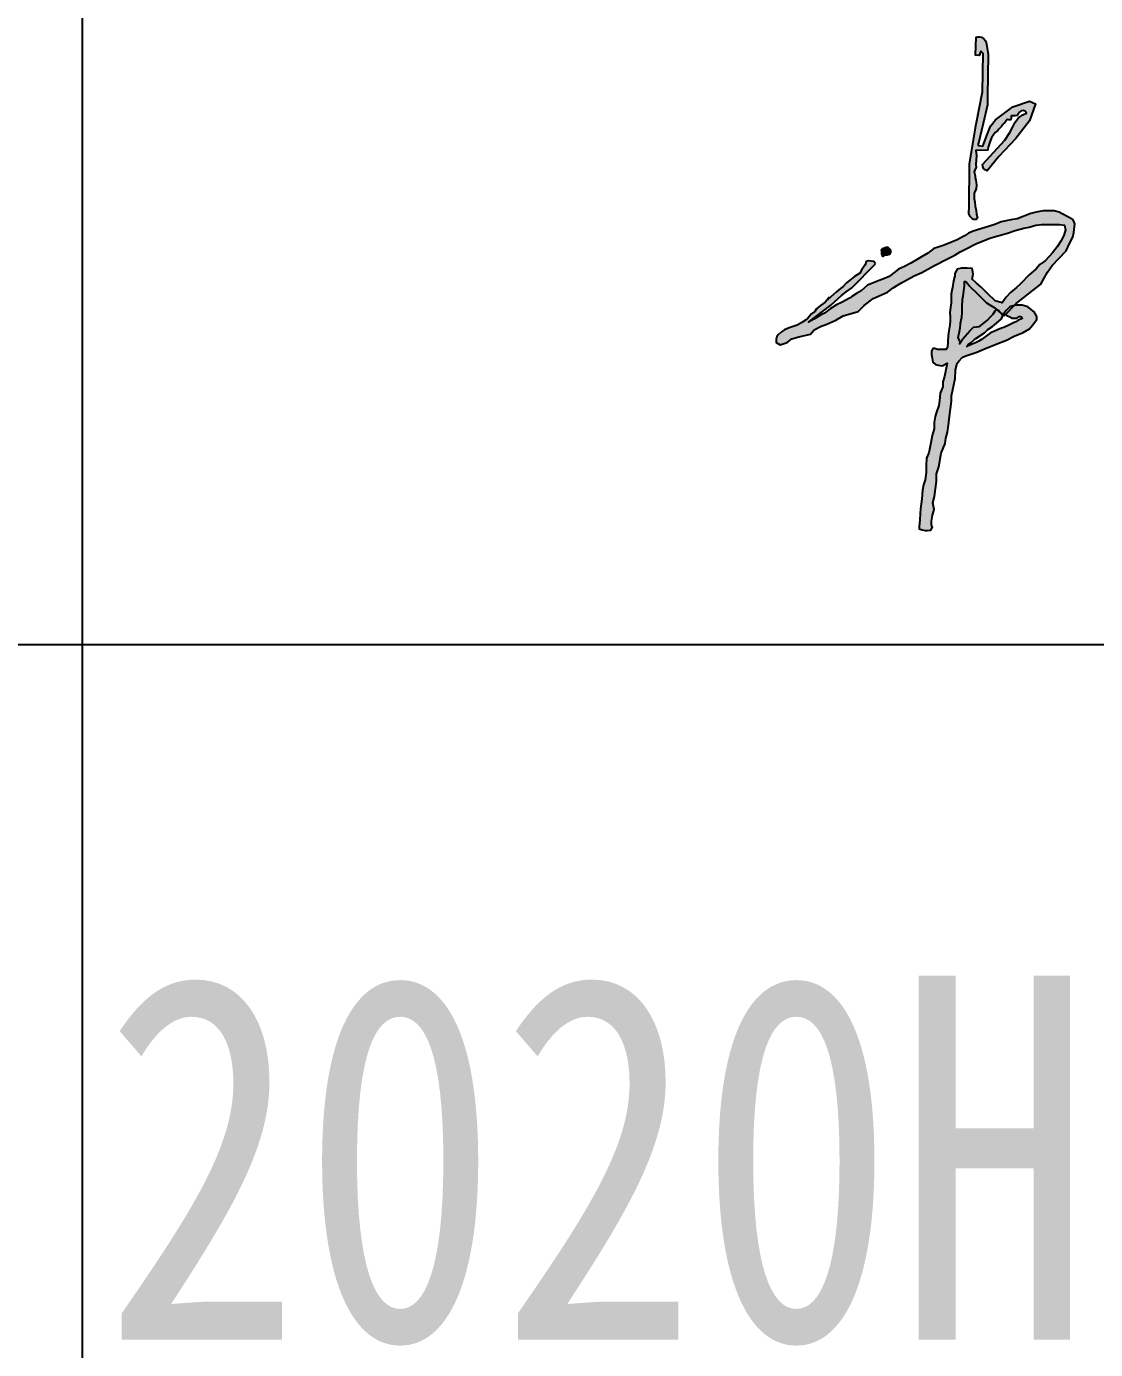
# Model space of a CAD drawing. Extents: x -191212 to 1245715665, y -234495 to 250873.
# Drawn here: x 295822 to 297878, y 37077 to 39622 of the extents above; entities that cross this region are included whole.
import ezdxf

# ---------------------------------------------------------------- set-up
doc = ezdxf.new("R2010")
doc.units = 0
doc.header["$LTSCALE"] = 500
doc.linetypes.add('LENGSHUI', pattern=[22, 20, -1, 0, -1])
doc.layers.get('0').update_dxf_attribs({"linetype": 'CONTINUOUS'})
doc.layers.add('00签名', color=7, linetype='LENGSHUI')
doc.layers.add('PUB_TITLE', color=4, linetype='CONTINUOUS')
doc.styles.add('-黑体', font='simhei.ttf', dxfattribs={"width": 0.8})

msp = doc.modelspace()

# ---------------------------------------------------------------- hatches: boundary and pattern name
at = {"layer": '00签名', "linetype": 'Continuous'}
h = msp.add_hatch(color=256, dxfattribs=at)
edge = h.paths.add_edge_path()
edge.add_arc((297650.7537077331, 39265.4940889874), 16.80528771809668, 162.8312041838129, 244.1005538279544, ccw=False)
edge.add_line((297634.6972759422, 39270.45480399946), (297634.6972759422, 39304.39517845825))
edge.add_line((297634.6972759422, 39304.39517845825), (297635.2221845968, 39326.84758130688))
edge.add_line((297635.2221845968, 39326.84758130688), (297635.2221845968, 39357.13405191695))
edge.add_line((297635.2221845968, 39357.13405191695), (297648.2820376277, 39433.89050996146))
edge.add_line((297648.2820376277, 39433.89050996146), (297660.5466697661, 39495.88312949036))
edge.add_line((297660.5466697661, 39495.88312949036), (297661.7347863631, 39569.70096222096))
edge.add_line((297661.7347863631, 39569.70096222096), (297657.5198013019, 39573.91376241687))
edge.add_line((297657.5198013019, 39573.91376241687), (297654.3577767203, 39565.4895218715))
edge.add_line((297654.3577767203, 39565.4895218715), (297646.9839102412, 39566.54204199737))
edge.add_line((297646.9839102412, 39566.54204199737), (297648.0368707138, 39601.29424399597))
edge.add_arc((297652.5245871835, 39586.37141334259), 15.58301876472678, 4.534228502234782, 106.73751599323509, ccw=False)
edge.add_line((297668.0588355309, 39587.60332328378), (297671.2177169491, 39567.5959219691))
edge.add_line((297671.2177169491, 39567.5959219691), (297670.1647564762, 39487.56223717454))
edge.add_line((297670.1647564762, 39487.56223717454), (297670.1647564762, 39470.71239623887))
edge.add_line((297670.1647564762, 39470.71239623887), (297661.7347863631, 39434.90903396002))
edge.add_line((297661.7347863631, 39434.90903396002), (297652.2518557727, 39394.8915116401))
edge.add_line((297652.2518557727, 39394.8915116401), (297652.0569795042, 39392.37307846936))
edge.add_line((297652.0569795042, 39392.37307846936), (297661.0275741029, 39391.61564473523))
edge.add_line((297661.0275741029, 39391.61564473523), (297668.8540564247, 39411.73183365999))
edge.add_line((297668.8540564247, 39411.73183365999), (297675.6370077713, 39429.66819085024))
edge.add_line((297675.6370077713, 39429.66819085024), (297685.4562570793, 39442.06317915855))
edge.add_line((297685.4562570793, 39442.06317915855), (297718.5317885976, 39466.85315577587))
edge.add_line((297718.5317885976, 39466.85315577587), (297751.0886977951, 39478.21602163458))
edge.add_line((297751.0886977951, 39478.21602163458), (297762.4606709043, 39472.53458870522))
edge.add_line((297762.4606709043, 39472.53458870522), (297750.5732186353, 39439.9975744143))
edge.add_line((297750.5732186353, 39439.9975744143), (297724.7332543086, 39406.42707782978))
edge.add_line((297724.7332543086, 39406.42707782978), (297691.6577227905, 39371.30771764793))
edge.add_line((297691.6577227905, 39371.30771764793), (297669.4355420605, 39343.93539513956))
edge.add_arc((297671.6959480482, 39354.84829607542), 11.14454315191886, 172.3577245189978, 258.2977202125011, ccw=False)
edge.add_line((297660.6503942329, 39356.33038344787), (297703.5451750569, 39402.81260948878))
edge.add_line((297703.5451750569, 39402.81260948878), (297712.845802044, 39417.78994368872))
edge.add_line((297712.845802044, 39417.78994368872), (297719.0472677548, 39428.63606840064))
edge.add_line((297719.0472677548, 39428.63606840064), (297723.1836736731, 39437.41522852326))
edge.add_line((297723.1836736731, 39437.41522852326), (297729.9006185415, 39445.67900734436))
edge.add_line((297729.9006185415, 39445.67900734436), (297738.1702872133, 39451.8758215764))
edge.add_line((297738.1702872133, 39451.8758215764), (297745.0349608643, 39454.56559523166))
edge.add_line((297745.0349608643, 39454.56559523166), (297744.1831629896, 39456.85693426704))
edge.add_line((297744.1831629896, 39456.85693426704), (297742.4104175956, 39458.63017230883))
edge.add_line((297742.4104175956, 39458.63017230883), (297738.8617836428, 39459.64325692662))
edge.add_line((297738.8617836428, 39459.64325692662), (297735.0585532766, 39459.13603469514))
edge.add_line((297735.0585532766, 39459.13603469514), (297730.4978200055, 39456.34971203509))
edge.add_line((297730.4978200055, 39456.34971203509), (297729.4825775193, 39453.56338937563))
edge.add_line((297729.4825775193, 39453.56338937563), (297726.9491860501, 39450.27120432939))
edge.add_line((297726.9491860501, 39450.27120432939), (297723.1459556886, 39450.01827313617))
edge.add_line((297723.1459556886, 39450.01827313617), (297717.0639302684, 39450.01827313617))
edge.add_line((297717.0639302684, 39450.01827313617), (297715.2911848729, 39449.25811971229))
edge.add_line((297715.2911848729, 39449.25811971229), (297715.2911848729, 39446.72472824476))
edge.add_line((297715.2911848729, 39446.72472824476), (297715.54263812, 39444.44562781678))
edge.add_line((297715.54263812, 39444.44562781678), (297714.2759423866, 39442.16516754305))
edge.add_line((297714.2759423866, 39442.16516754305), (297710.9819048485, 39442.16516754305))
edge.add_line((297710.9819048485, 39442.16516754305), (297707.9393205557, 39442.41945858131))
edge.add_line((297707.9393205557, 39442.41945858131), (297705.6573823362, 39440.39328934596))
edge.add_line((297705.6573823362, 39440.39328934596), (297702.8693944565, 39435.83372864424))
edge.add_line((297702.8693944565, 39435.83372864424), (297701.6026987229, 39434.82064402598))
edge.add_line((297701.6026987229, 39434.82064402598), (297699.5753569161, 39433.04740598478))
edge.add_line((297699.5753569161, 39433.04740598478), (297697.0419654471, 39428.99506751337))
edge.add_line((297697.0419654471, 39428.99506751337), (297694.2539775695, 39426.71460724011))
edge.add_line((297694.2539775695, 39426.71460724011), (297691.717442937, 39423.92828458018))
edge.add_line((297691.717442937, 39423.92828458018), (297689.6901011302, 39421.64918415161))
edge.add_line((297689.6901011302, 39421.64918415161), (297684.6233181965, 39417.84977687447))
edge.add_line((297684.6233181965, 39417.84977687447), (297682.5928332242, 39415.31638540694))
edge.add_line((297682.5928332242, 39415.31638540694), (297679.2987956861, 39409.23787770193))
edge.add_line((297679.2987956861, 39409.23787770193), (297678.0320999527, 39407.21170846646))
edge.add_line((297678.0320999527, 39407.21170846646), (297674.9895156599, 39400.87890972191))
edge.add_line((297674.9895156599, 39400.87890972191), (297672.7107206059, 39393.28009516705))
edge.add_line((297672.7107206059, 39393.28009516705), (297671.440881707, 39389.48068788991))
edge.add_line((297671.440881707, 39389.48068788991), (297670.9348320465, 39385.42834941956))
edge.add_line((297670.9348320465, 39385.42834941956), (297669.9227327264, 39383.6551113773))
edge.add_line((297669.9227327264, 39383.6551113773), (297647.8702829392, 39383.1492489904))
edge.add_line((297647.8702829392, 39383.1492489904), (297649.1495513332, 39373.30804982601))
edge.add_line((297649.1495513332, 39373.30804982601), (297648.4329095779, 39365.05786945653))
edge.add_line((297648.4329095779, 39365.05786945653), (297647.7131246568, 39355.73069174838))
edge.add_line((297647.7131246568, 39355.73069174838), (297648.0745887004, 39350.70878370426))
edge.add_line((297648.0745887004, 39350.70878370426), (297645.560056228, 39345.32787654706))
edge.add_line((297645.560056228, 39345.32787654706), (297644.485093595, 39341.74060510896))
edge.add_line((297644.485093595, 39341.74060510896), (297646.2798411467, 39334.56606223289))
edge.add_line((297646.2798411467, 39334.56606223289), (297646.6381620241, 39330.26215241471))
edge.add_line((297646.6381620241, 39330.26215241471), (297647.3548037794, 39325.95688275067))
edge.add_line((297647.3548037794, 39325.95688275067), (297648.0745887004, 39322.36961131258))
edge.add_line((297648.0745887004, 39322.36961131258), (297649.1495513332, 39315.91306666256))
edge.add_line((297649.1495513332, 39315.91306666256), (297648.0745887004, 39309.81552112446))
edge.add_line((297648.0745887004, 39309.81552112446), (297646.9964829017, 39306.22824968636))
edge.add_line((297646.9964829017, 39306.22824968636), (297644.485093595, 39301.56398090924))
edge.add_line((297644.485093595, 39301.56398090924), (297644.485093595, 39295.46643537161))
edge.add_line((297644.485093595, 39295.46643537161), (297644.485093595, 39290.08552821429))
edge.add_line((297644.485093595, 39290.08552821429), (297645.560056228, 39283.62898356415))
edge.add_line((297645.560056228, 39283.62898356415), (297646.2798411467, 39275.73644246213))
edge.add_line((297646.2798411467, 39275.73644246213), (297648.4329095779, 39267.84526120586))
edge.add_line((297648.4329095779, 39267.84526120586), (297648.7912304555, 39259.95272010384))
edge.add_line((297648.7912304555, 39259.95272010384), (297650.5859780072, 39253.49617545371))
edge.add_line((297650.5859780072, 39253.49617545371), (297648.4329095779, 39250.62690224097))
edge.add_line((297648.4329095779, 39250.62690224097), (297643.4132741301, 39250.37669073878))
for points in [[(297454.8201954779, 39165.33061681542), (297451.623596071, 39169.3272016361), (297441.2260042934, 39170.92501965765), (297436.4295336036, 39169.3272016361), (297434.8296623139, 39162.93320986157), (297428.4301771706, 39154.14317097742), (297424.4320705407, 39146.94959026942), (297414.0376219286, 39140.55695834017), (297407.6412799493, 39135.76214443141), (297398.8435594589, 39128.56992356869), (297392.4472174817, 39121.37634286069), (297387.6476036236, 39117.38111788529), (297379.651390359, 39110.98848595604), (297374.0534124391, 39106.19231220259), (297362.857456604, 39096.60268438485), (297365.7554552797, 39100.01725549268), (297357.6743765424, 39091.04363751697), (297348.6943524489, 39084.76115304226), (297341.5090759068, 39078.47866856767), (297337.9164376359, 39073.09368187521), (297331.6301064522, 39068.606192965), (297324.4448299124, 39060.53007277107), (297319.9563894463, 39056.94008164265), (297312.7711129042, 39052.45259273244), (297303.7910888104, 39047.06760603999), (297288.5247335334, 39041.68261934764), (297279.5447094373, 39038.09262821969), (297274.154180449, 39034.50263709069), (297267.8678492659, 39029.11901024351), (297265.1741563531, 39025.52901911497), (297263.3794087993, 39020.14403242309), (297263.3794087993, 39013.8615479485), (297271.4604875369, 39009.37405903771), (297284.9320952601, 39013.8615479485), (297293.912119356, 39021.04153020488), (297307.383727079, 39024.6315213333), (297329.8353588984, 39030.01650802576), (297337.0174922773, 39038.09262821969), (297348.6943524489, 39044.37511269323), (297361.2670148138, 39048.86260160402), (297378.3281176446, 39056.94008164265), (297392.6986707288, 39065.01620183658), (297421.4334905634, 39073.09368187521), (297433.1103507373, 39084.76115304226), (297450.1714535684, 39098.22225992818), (297478.0104712127, 39110.78722887748), (297488.7883860234, 39118.86470891611), (297503.1557959421, 39127.83832689183), (297529.2000660324, 39142.19829140505), (297543.5674759531, 39148.48077587975), (297566.9180531309, 39161.04438498331), (297592.962323219, 39174.5068517144), (297607.3297331396, 39181.68547412654), (297617.2087025922, 39187.96795860137), (297627.9866174075, 39193.35294529371), (297648.6403585072, 39204.12291867792), (297676.4793761512, 39214.89153221826), (297708.8099774229, 39223.86651003856), (297723.1773873414, 39229.25149673148), (297740.2416333379, 39233.73898564157), (297750.1206027926, 39235.53398120619), (297762.6932651573, 39239.12397233461), (297774.3669821634, 39240.91896789864), (297788.7343920816, 39240.91896789864), (297808.4923309907, 39240.91896789864), (297818.3713004433, 39239.12397233461), (297820.1660479971, 39230.14899451326), (297816.5734097236, 39219.37902112881), (297811.186023901, 39208.61040758871), (297804.0007473591, 39197.84043420391), (297795.0207232654, 39186.17296303628), (297788.7343920816, 39178.99434062507), (297780.6533133467, 39170.91686058644), (297770.7743438922, 39163.73687833006), (297763.5890673525, 39155.65939829085), (297750.1206027926, 39143.99328696955), (297745.6290191605, 39139.50579805876), (297738.4437426187, 39131.42831802025), (297733.0563567958, 39126.04333132779), (297725.871080254, 39119.76220669778), (297714.1973632476, 39109.88973109523), (297706.1162845127, 39100.91475327493), (297698.032062612, 39090.14613973472), (297684.5761707125, 39093.61374480167), (297680.1474503975, 39098.48199034674), (297674.3891710325, 39103.3502358917), (297666.8612894414, 39111.31620863109), (297657.1174761064, 39121.05269972136), (297648.7032218173, 39127.69146361871), (297640.7321538783, 39135.65743635705), (297642.5048992743, 39144.95061793708), (297640.7321538783, 39156.01567771373), (297630.9883405459, 39156.45762737904), (297619.9181113306, 39156.45762737904), (297611.5038570443, 39154.68710902723), (297607.5183230769, 39146.72113628889), (297607.0751367265, 39142.29484040936), (297604.8623481512, 39132.1163996532), (297602.6464164094, 39119.72413103475), (297601.3200005295, 39113.52867664787), (297600.4336278315, 39106.44796308555), (297600.4336278315, 39098.48199034674), (297600.4336278315, 39090.07270809793), (297598.6608824378, 39081.66342584911), (297597.7745097422, 39071.04167558247), (297598.21769609, 39063.51901235426), (297598.21769609, 39055.55303961603), (297597.7745097422, 39047.58570703206), (297595.5617211638, 39036.08005743526), (297594.2321621205, 39026.78551601054), (297593.2797829467, 39004.0502653764), (297590.8909770967, 39000.07679792255), (297585.324430834, 39000.07679792255), (297574.1913383068, 39000.07679792255), (297567.8295711502, 39002.46060642548), (297564.6455444086, 39002.46060642548), (297562.2598817244, 38996.89748002187), (297562.2598817244, 38990.53884422005), (297563.850323512, 38983.38605886622), (297564.6455444086, 38976.23327351228), (297570.2152338347, 38971.46429666126), (297578.1674427835, 38969.87463771104), (297582.9387681477, 38969.0791283127), (297592.4814188848, 38973.84810516372), (297587.1380373798, 38948.48155421374), (297584.0043012856, 38938.45405626687), (297584.0043012856, 38928.42519847484), (297578.9846658376, 38916.51567487576), (297577.730542765, 38901.47306811024), (297576.4764196924, 38892.69798752276), (297572.0854173636, 38879.53604656382), (297569.5771712202, 38871.38785457826), (297567.6944150308, 38860.10657942685), (297567.3078056637, 38847.4505008547), (297563.3537033494, 38834.80394119787), (297560.9806133281, 38820.57588166144), (297557.0265110158, 38801.60468233185), (297553.0724087013, 38791.32969257206), (297552.280330973, 38777.10163303575), (297552.280330973, 38763.66364351666), (297549.9072409493, 38749.43558398023), (297546.7420731978, 38739.95066423801), (297545.1610609067, 38729.67431463319), (297543.5800486139, 38713.07468520006), (297541.2069585924, 38694.10484571563), (297540.414880862, 38684.61856612767), (297539.6259462994, 38671.97200647154), (297538.8338685711, 38660.11551683216), (297538.8338685711, 38655.37237703841), (297544.3721263423, 38653.79223700397), (297549.9072409493, 38652.21073712438), (297553.8613432641, 38652.21073712438), (297560.9806133281, 38653.00080714136), (297564.1457810774, 38658.53401695244), (297562.5616256187, 38662.48708672932), (297562.5616256187, 38670.39050659182), (297564.1457810774, 38681.45692621364), (297567.3078056637, 38692.52334583545), (297564.9347156424, 38705.17126533814), (297568.0998833941, 38717.81782499439), (297572.0539857063, 38747.06401408365), (297572.0539857063, 38761.29207361961), (297576.8001657489, 38774.73006313917), (297580.7542680635, 38800.81461231428), (297588.665615858, 38819.78445179929), (297590.246628151, 38830.06080140424), (297593.4117958983, 38841.12722102663), (297594.9928081937, 38854.56521054491), (297596.5738204864, 38866.42170018487), (297598.9469105059, 38886.18296953192), (297600.5279227968, 38901.20109908533), (297600.5279227968, 38911.47608884441), (297607.647192863, 38944.67534771113), (297608.4392705911, 38961.27497714414), (297611.6012951795, 38973.13146678283), (297614.7664629268, 38977.87324673199), (297621.8857329933, 38985.77802644036), (297630.5860153481, 38988.93966635439), (297649.5675923575, 38995.26430602773), (297663.0140547571, 39000.79615599377), (297686.7449549728, 39010.28243558056), (297706.5186097082, 39018.18585544365), (297721.5460843989, 39026.09063515143), (297738.9466491132, 39033.20534484281), (297750.8120992219, 39040.31869468786), (297756.3472138296, 39047.43340437877), (297765.0474961842, 39057.70839413843), (297765.0474961842, 39064.03167396662), (297759.5123815788, 39072.72652369126), (297751.6041769502, 39079.05116336519), (297747.6469314701, 39082.21280327922), (297736.573559094, 39085.37444319337), (297730.2463667584, 39085.37444319337), (297723.9191744225, 39085.37444319337), (297712.845802044, 39082.21280327922), (297705.7265319778, 39075.09809358843), (297703.3534419565, 39071.9364536744), (297701.7724296658, 39069.56488377723), (297707.3075442708, 39065.61317384621), (297712.845802044, 39063.24160394905), (297717.5919820869, 39060.87003405247), (297726.2922644417, 39060.87003405247), (297731.0384444862, 39064.03167396662), (297733.4115345078, 39064.03167396662), (297735.7846245293, 39062.45153393218), (297736.573559094, 39060.07996403502), (297728.6653544649, 39056.128254104), (297724.7112521508, 39053.75668420683), (297719.9650721082, 39051.38511431025), (297711.2647897487, 39047.43340437877), (297701.7724296658, 39042.69026458502), (297697.0262496229, 39041.10876470484), (297689.118044992, 39037.94712479081), (297681.9987749278, 39034.78548487666), (297675.6715825943, 39032.41391497961), (297665.3871447786, 39024.51049511699), (297658.2678747121, 39019.76735532325), (297653.5248378376, 39016.60571540921), (297647.1945023339, 39013.44407549518), (297640.8673100004, 39010.28243558056), (297636.1211299556, 39008.70093570155), (297630.5860153481, 39006.32936580438), (297633.0534003391, 39009.77929288527), (297638.8053933708, 39013.88602516003), (297644.5573864023, 39018.81274404627), (297647.8451376134, 39021.27542356617), (297664.0010087518, 39032.66140679299), (297671.0071248563, 39038.96156925423), (297679.4119496483, 39044.5614114757), (297687.1158485112, 39050.86157393683), (297696.9256683218, 39059.26133727032), (297699.7262288646, 39065.56149973156), (297691.3214040729, 39075.36190354259), (297685.0162138948, 39079.56246513216), (297677.3091718662, 39084.46198711538), (297668.9043470768, 39089.36286894273), (297661.200448211, 39097.06231203681), (297654.8952580334, 39103.36247449875), (297647.8891419312, 39110.3629571987), (297640.1852430662, 39117.36343989865), (297635.2819047435, 39122.26296188188), (297628.2757886413, 39130.66408506053), (297625.4752280985, 39130.66408506053), (297625.4752280985, 39122.26296188188), (297624.0733762432, 39113.16287830967), (297622.6746675579, 39102.6635141045), (297621.2728157004, 39095.66303140396), (297620.5718897737, 39083.76302672125), (297620.5718897737, 39071.86166219291), (297619.8709638473, 39062.06125838141), (297617.7713292332, 39050.16125369753), (297617.0704033067, 39041.06117012532), (297614.9676255272, 39031.26076631487), (297613.5657736715, 39025.66092409234), (297612.8679909129, 39022.86100298137), (297616.3694773801, 39017.26116075943), (297617.0704033067, 39013.76091940916), (297616.3694773801, 39010.96099829761), (297622.6746675579, 39020.76004226407), (297635.9828306702, 39036.16164814268), (297642.9858036085, 39043.16077099758), (297654.8952580334, 39044.5614114757), (297670.3061989297, 39056.46141615947), (297675.20953725, 39062.76157862012), (297680.8138015012, 39068.36142084253), (297685.0162138948, 39074.66158330388), (297687.1158485112, 39077.46286426013), (297701.8290066444, 39064.86253933754), (297724.9438464057, 39088.6625487039), (297772.4307921585, 39125.95766108477), (297779.3771881163, 39138.84491332894), (297785.3272005799, 39148.75954413012), (297794.2569340242, 39161.64679637383), (297807.1533424479, 39175.52673555812), (297821.0429911977, 39190.39800183795), (297827.9862439875, 39204.27794102282), (297833.9393996194, 39216.1738661704), (297835.9227371078, 39225.09716987616), (297837.9060745945, 39241.94973050285), (297834.9294967796, 39249.88170711318), (297826.0029064992, 39254.83834259171), (297812.1132577513, 39261.77763226134), (297808.1465827739, 39264.75297339301), (297798.2236090037, 39266.73562758387), (297777.3907074642, 39266.73562758387), (297763.50420188, 39264.75297339301), (297753.5812281072, 39261.77763226134), (297726.7983141039, 39251.86436130473), (297714.8920028429, 39249.88170711318), (297696.0455819552, 39245.91639873007), (297684.1392706963, 39240.95840340684), (297665.2897066453, 39235.01044083334), (297642.4734676171, 39228.07115116372), (297633.5468773365, 39224.10584278061), (297625.6103842205, 39219.14784745738), (297611.7207354705, 39211.21723069245), (297592.8711714174, 39203.28661392682), (297584.9346783014, 39200.31127279456), (297575.0148476923, 39197.33729150746), (297567.0783545764, 39194.36331022106), (297555.1751864811, 39185.44136636), (297543.2688752199, 39178.50071684452), (297533.3490446152, 39172.55275427102), (297522.4359736822, 39166.60479169752), (297510.5328055848, 39159.66414218227), (297498.6264943257, 39154.7075067042), (297480.7701705988, 39140.82756751991), (297471.8435803202, 39136.8622591368), (297461.9206065501, 39132.89695075428), (297439.1043675214, 39123.97500689368), (297427.2011994261, 39113.06904899579), (297418.2714659795, 39108.11241351784), (297409.3448756991, 39102.1630910986), (297404.3818172321, 39099.18910981208), (297390.4953116502, 39091.25849304599), (297379.5822407152, 39086.30185756792), (297367.679072622, 39078.36988095817), (297356.766001689, 39070.43926419207), (297348.8295085689, 39066.47395580955), (297335.9331001469, 39058.5419791998), (297326.0132695404, 39052.59401662572), (297368.6691697824, 39085.31053047249), (297389.5020713217, 39104.14710513531), (297398.4318047662, 39111.08639480424), (297409.3448756991, 39119.01701157045)], [(297466.7736542209, 39183.99993052782), (297466.7736542209, 39188.08490528137), (297466.459337661, 39192.16988003551), (297470.234279538, 39194.99699804856), (297474.9490279232, 39197.19722746004), (297478.4065100767, 39197.19722746004), (297482.4957685107, 39193.42637692991), (297483.753034747, 39190.59789907181), (297483.753034747, 39186.8270485418), (297481.8671353895, 39182.74343363341), (297476.8349272809, 39181.48557689268), (297473.3774451273, 39181.48557689268), (297468.9738701358, 39179.28670732706)]]:
    msp.add_hatch(color=256, dxfattribs=at).paths.add_polyline_path(points)

# ---------------------------------------------------------------- linework, layer by layer
msp.add_lwpolyline([(297643.4132741301, 39250.37669073878, -0.3702552711051125), (297634.6972759422, 39270.45480399946), (297634.6972759422, 39304.39517845825), (297635.2221845968, 39326.84758130688), (297635.2221845968, 39357.13405191695), (297648.2820376277, 39433.89050996146), (297660.5466697661, 39495.88312949036), (297661.7347863631, 39569.70096222096), (297657.5198013019, 39573.91376241687), (297654.3577767203, 39565.4895218715), (297646.9839102412, 39566.54204199737), (297648.0368707138, 39601.29424399597, -0.4780648024149287), (297668.0588355309, 39587.60332328378), (297671.2177169491, 39567.5959219691), (297670.1647564762, 39487.56223717454), (297670.1647564762, 39470.71239623887), (297661.7347863631, 39434.90903396002), (297652.2518557727, 39394.8915116401), (297652.0569795042, 39392.37307846936), (297661.0275741029, 39391.61564473523), (297668.8540564247, 39411.73183365999), (297675.6370077713, 39429.66819085024), (297685.4562570793, 39442.06317915855), (297718.5317885976, 39466.85315577587), (297751.0886977951, 39478.21602163458), (297762.4606709043, 39472.53458870522), (297750.5732186353, 39439.9975744143), (297724.7332543086, 39406.42707782978), (297691.6577227905, 39371.30771764793), (297669.4355420605, 39343.93539513956, -0.3936080634798721), (297660.6503942329, 39356.33038344787), (297703.5451750569, 39402.81260948878), (297712.845802044, 39417.78994368872), (297719.0472677548, 39428.63606840064), (297723.1836736731, 39437.41522852326), (297729.9006185415, 39445.67900734436), (297738.1702872133, 39451.8758215764), (297745.0349608643, 39454.56559523166), (297744.1831629896, 39456.85693426704), (297742.4104175956, 39458.63017230883), (297738.8617836428, 39459.64325692662), (297735.0585532766, 39459.13603469514), (297730.4978200055, 39456.34971203509), (297729.4825775193, 39453.56338937563), (297726.9491860501, 39450.27120432939), (297723.1459556886, 39450.01827313617), (297717.0639302684, 39450.01827313617), (297715.2911848729, 39449.25811971229), (297715.2911848729, 39446.72472824476), (297715.54263812, 39444.44562781678), (297714.2759423866, 39442.16516754305), (297710.9819048485, 39442.16516754305), (297707.9393205557, 39442.41945858131), (297705.6573823362, 39440.39328934596), (297702.8693944565, 39435.83372864424), (297701.6026987229, 39434.82064402598), (297699.5753569161, 39433.04740598478), (297697.0419654471, 39428.99506751337), (297694.2539775695, 39426.71460724011), (297691.717442937, 39423.92828458018), (297689.6901011302, 39421.64918415161), (297684.6233181965, 39417.84977687447), (297682.5928332242, 39415.31638540694), (297679.2987956861, 39409.23787770193), (297678.0320999527, 39407.21170846646), (297674.9895156599, 39400.87890972191), (297672.7107206059, 39393.28009516705), (297671.440881707, 39389.48068788991), (297670.9348320465, 39385.42834941956), (297669.9227327264, 39383.6551113773), (297647.8702829392, 39383.1492489904), (297649.1495513332, 39373.30804982601), (297648.4329095779, 39365.05786945653), (297647.7131246568, 39355.73069174838), (297648.0745887004, 39350.70878370426), (297645.560056228, 39345.32787654706), (297644.485093595, 39341.74060510896), (297646.2798411467, 39334.56606223289), (297646.6381620241, 39330.26215241471), (297647.3548037794, 39325.95688275067), (297648.0745887004, 39322.36961131258), (297649.1495513332, 39315.91306666256), (297648.0745887004, 39309.81552112446), (297646.9964829017, 39306.22824968636), (297644.485093595, 39301.56398090924), (297644.485093595, 39295.46643537161), (297644.485093595, 39290.08552821429), (297645.560056228, 39283.62898356415), (297646.2798411467, 39275.73644246213), (297648.4329095779, 39267.84526120586), (297648.7912304555, 39259.95272010384), (297650.5859780072, 39253.49617545371), (297648.4329095779, 39250.62690224097)], format="xyb", close=True, dxfattribs=at)
for points in [[(297454.8201954779, 39165.33061681542), (297451.623596071, 39169.3272016361), (297441.2260042934, 39170.92501965765), (297436.4295336036, 39169.3272016361), (297434.8296623139, 39162.93320986157), (297428.4301771706, 39154.14317097742), (297424.4320705407, 39146.94959026942), (297414.0376219286, 39140.55695834017), (297407.6412799493, 39135.76214443141), (297398.8435594589, 39128.56992356869), (297392.4472174817, 39121.37634286069), (297387.6476036236, 39117.38111788529), (297379.651390359, 39110.98848595604), (297374.0534124391, 39106.19231220259), (297362.857456604, 39096.60268438485), (297365.7554552797, 39100.01725549268), (297357.6743765424, 39091.04363751697), (297348.6943524489, 39084.76115304226), (297341.5090759068, 39078.47866856767), (297337.9164376359, 39073.09368187521), (297331.6301064522, 39068.606192965), (297324.4448299124, 39060.53007277107), (297319.9563894463, 39056.94008164265), (297312.7711129042, 39052.45259273244), (297303.7910888104, 39047.06760603999), (297288.5247335334, 39041.68261934764), (297279.5447094373, 39038.09262821969), (297274.154180449, 39034.50263709069), (297267.8678492659, 39029.11901024351), (297265.1741563531, 39025.52901911497), (297263.3794087993, 39020.14403242309), (297263.3794087993, 39013.8615479485), (297271.4604875369, 39009.37405903771), (297284.9320952601, 39013.8615479485), (297293.912119356, 39021.04153020488), (297307.383727079, 39024.6315213333), (297329.8353588984, 39030.01650802576), (297337.0174922773, 39038.09262821969), (297348.6943524489, 39044.37511269323), (297361.2670148138, 39048.86260160402), (297378.3281176446, 39056.94008164265), (297392.6986707288, 39065.01620183658), (297421.4334905634, 39073.09368187521), (297433.1103507373, 39084.76115304226), (297450.1714535684, 39098.22225992818), (297478.0104712127, 39110.78722887748), (297488.7883860234, 39118.86470891611), (297503.1557959421, 39127.83832689183), (297529.2000660324, 39142.19829140505), (297543.5674759531, 39148.48077587975), (297566.9180531309, 39161.04438498331), (297592.962323219, 39174.5068517144), (297607.3297331396, 39181.68547412654), (297617.2087025922, 39187.96795860137), (297627.9866174075, 39193.35294529371), (297648.6403585072, 39204.12291867792), (297676.4793761512, 39214.89153221826), (297708.8099774229, 39223.86651003856), (297723.1773873414, 39229.25149673148), (297740.2416333379, 39233.73898564157), (297750.1206027926, 39235.53398120619), (297762.6932651573, 39239.12397233461), (297774.3669821634, 39240.91896789864), (297788.7343920816, 39240.91896789864), (297808.4923309907, 39240.91896789864), (297818.3713004433, 39239.12397233461), (297820.1660479971, 39230.14899451326), (297816.5734097236, 39219.37902112881), (297811.186023901, 39208.61040758871), (297804.0007473591, 39197.84043420391), (297795.0207232654, 39186.17296303628), (297788.7343920816, 39178.99434062507), (297780.6533133467, 39170.91686058644), (297770.7743438922, 39163.73687833006), (297763.5890673525, 39155.65939829085), (297750.1206027926, 39143.99328696955), (297745.6290191605, 39139.50579805876), (297738.4437426187, 39131.42831802025), (297733.0563567958, 39126.04333132779), (297725.871080254, 39119.76220669778), (297714.1973632476, 39109.88973109523), (297706.1162845127, 39100.91475327493), (297698.032062612, 39090.14613973472), (297684.5761707125, 39093.61374480167), (297680.1474503975, 39098.48199034674), (297674.3891710325, 39103.3502358917), (297666.8612894414, 39111.31620863109), (297657.1174761064, 39121.05269972136), (297648.7032218173, 39127.69146361871), (297640.7321538783, 39135.65743635705), (297642.5048992743, 39144.95061793708), (297640.7321538783, 39156.01567771373), (297630.9883405459, 39156.45762737904), (297619.9181113306, 39156.45762737904), (297611.5038570443, 39154.68710902723), (297607.5183230769, 39146.72113628889), (297607.0751367265, 39142.29484040936), (297604.8623481512, 39132.1163996532), (297602.6464164094, 39119.72413103475), (297601.3200005295, 39113.52867664787), (297600.4336278315, 39106.44796308555), (297600.4336278315, 39098.48199034674), (297600.4336278315, 39090.07270809793), (297598.6608824378, 39081.66342584911), (297597.7745097422, 39071.04167558247), (297598.21769609, 39063.51901235426), (297598.21769609, 39055.55303961603), (297597.7745097422, 39047.58570703206), (297595.5617211638, 39036.08005743526), (297594.2321621205, 39026.78551601054), (297593.2797829467, 39004.0502653764), (297590.8909770967, 39000.07679792255), (297585.324430834, 39000.07679792255), (297574.1913383068, 39000.07679792255), (297567.8295711502, 39002.46060642548), (297564.6455444086, 39002.46060642548), (297562.2598817244, 38996.89748002187), (297562.2598817244, 38990.53884422005), (297563.850323512, 38983.38605886622), (297564.6455444086, 38976.23327351228), (297570.2152338347, 38971.46429666126), (297578.1674427835, 38969.87463771104), (297582.9387681477, 38969.0791283127), (297592.4814188848, 38973.84810516372), (297587.1380373798, 38948.48155421374), (297584.0043012856, 38938.45405626687), (297584.0043012856, 38928.42519847484), (297578.9846658376, 38916.51567487576), (297577.730542765, 38901.47306811024), (297576.4764196924, 38892.69798752276), (297572.0854173636, 38879.53604656382), (297569.5771712202, 38871.38785457826), (297567.6944150308, 38860.10657942685), (297567.3078056637, 38847.4505008547), (297563.3537033494, 38834.80394119787), (297560.9806133281, 38820.57588166144), (297557.0265110158, 38801.60468233185), (297553.0724087013, 38791.32969257206), (297552.280330973, 38777.10163303575), (297552.280330973, 38763.66364351666), (297549.9072409493, 38749.43558398023), (297546.7420731978, 38739.95066423801), (297545.1610609067, 38729.67431463319), (297543.5800486139, 38713.07468520006), (297541.2069585924, 38694.10484571563), (297540.414880862, 38684.61856612767), (297539.6259462994, 38671.97200647154), (297538.8338685711, 38660.11551683216), (297538.8338685711, 38655.37237703841), (297544.3721263423, 38653.79223700397), (297549.9072409493, 38652.21073712438), (297553.8613432641, 38652.21073712438), (297560.9806133281, 38653.00080714136), (297564.1457810774, 38658.53401695244), (297562.5616256187, 38662.48708672932), (297562.5616256187, 38670.39050659182), (297564.1457810774, 38681.45692621364), (297567.3078056637, 38692.52334583545), (297564.9347156424, 38705.17126533814), (297568.0998833941, 38717.81782499439), (297572.0539857063, 38747.06401408365), (297572.0539857063, 38761.29207361961), (297576.8001657489, 38774.73006313917), (297580.7542680635, 38800.81461231428), (297588.665615858, 38819.78445179929), (297590.246628151, 38830.06080140424), (297593.4117958983, 38841.12722102663), (297594.9928081937, 38854.56521054491), (297596.5738204864, 38866.42170018487), (297598.9469105059, 38886.18296953192), (297600.5279227968, 38901.20109908533), (297600.5279227968, 38911.47608884441), (297607.647192863, 38944.67534771113), (297608.4392705911, 38961.27497714414), (297611.6012951795, 38973.13146678283), (297614.7664629268, 38977.87324673199), (297621.8857329933, 38985.77802644036), (297630.5860153481, 38988.93966635439), (297649.5675923575, 38995.26430602773), (297663.0140547571, 39000.79615599377), (297686.7449549728, 39010.28243558056), (297706.5186097082, 39018.18585544365), (297721.5460843989, 39026.09063515143), (297738.9466491132, 39033.20534484281), (297750.8120992219, 39040.31869468786), (297756.3472138296, 39047.43340437877), (297765.0474961842, 39057.70839413843), (297765.0474961842, 39064.03167396662), (297759.5123815788, 39072.72652369126), (297751.6041769502, 39079.05116336519), (297747.6469314701, 39082.21280327922), (297736.573559094, 39085.37444319337), (297730.2463667584, 39085.37444319337), (297723.9191744225, 39085.37444319337), (297712.845802044, 39082.21280327922), (297705.7265319778, 39075.09809358843), (297703.3534419565, 39071.9364536744), (297701.7724296658, 39069.56488377723), (297707.3075442708, 39065.61317384621), (297712.845802044, 39063.24160394905), (297717.5919820869, 39060.87003405247), (297726.2922644417, 39060.87003405247), (297731.0384444862, 39064.03167396662), (297733.4115345078, 39064.03167396662), (297735.7846245293, 39062.45153393218), (297736.573559094, 39060.07996403502), (297728.6653544649, 39056.128254104), (297724.7112521508, 39053.75668420683), (297719.9650721082, 39051.38511431025), (297711.2647897487, 39047.43340437877), (297701.7724296658, 39042.69026458502), (297697.0262496229, 39041.10876470484), (297689.118044992, 39037.94712479081), (297681.9987749278, 39034.78548487666), (297675.6715825943, 39032.41391497961), (297665.3871447786, 39024.51049511699), (297658.2678747121, 39019.76735532325), (297653.5248378376, 39016.60571540921), (297647.1945023339, 39013.44407549518), (297640.8673100004, 39010.28243558056), (297636.1211299556, 39008.70093570155), (297630.5860153481, 39006.32936580438), (297633.0534003391, 39009.77929288527), (297638.8053933708, 39013.88602516003), (297644.5573864023, 39018.81274404627), (297647.8451376134, 39021.27542356617), (297664.0010087518, 39032.66140679299), (297671.0071248563, 39038.96156925423), (297679.4119496483, 39044.5614114757), (297687.1158485112, 39050.86157393683), (297696.9256683218, 39059.26133727032), (297699.7262288646, 39065.56149973156), (297691.3214040729, 39075.36190354259), (297685.0162138948, 39079.56246513216), (297677.3091718662, 39084.46198711538), (297668.9043470768, 39089.36286894273), (297661.200448211, 39097.06231203681), (297654.8952580334, 39103.36247449875), (297647.8891419312, 39110.3629571987), (297640.1852430662, 39117.36343989865), (297635.2819047435, 39122.26296188188), (297628.2757886413, 39130.66408506053), (297625.4752280985, 39130.66408506053), (297625.4752280985, 39122.26296188188), (297624.0733762432, 39113.16287830967), (297622.6746675579, 39102.6635141045), (297621.2728157004, 39095.66303140396), (297620.5718897737, 39083.76302672125), (297620.5718897737, 39071.86166219291), (297619.8709638473, 39062.06125838141), (297617.7713292332, 39050.16125369753), (297617.0704033067, 39041.06117012532), (297614.9676255272, 39031.26076631487), (297613.5657736715, 39025.66092409234), (297612.8679909129, 39022.86100298137), (297616.3694773801, 39017.26116075943), (297617.0704033067, 39013.76091940916), (297616.3694773801, 39010.96099829761), (297622.6746675579, 39020.76004226407), (297635.9828306702, 39036.16164814268), (297642.9858036085, 39043.16077099758), (297654.8952580334, 39044.5614114757), (297670.3061989297, 39056.46141615947), (297675.20953725, 39062.76157862012), (297680.8138015012, 39068.36142084253), (297685.0162138948, 39074.66158330388), (297687.1158485112, 39077.46286426013), (297701.8290066444, 39064.86253933754), (297724.9438464057, 39088.6625487039), (297772.4307921585, 39125.95766108477), (297779.3771881163, 39138.84491332894), (297785.3272005799, 39148.75954413012), (297794.2569340242, 39161.64679637383), (297807.1533424479, 39175.52673555812), (297821.0429911977, 39190.39800183795), (297827.9862439875, 39204.27794102282), (297833.9393996194, 39216.1738661704), (297835.9227371078, 39225.09716987616), (297837.9060745945, 39241.94973050285), (297834.9294967796, 39249.88170711318), (297826.0029064992, 39254.83834259171), (297812.1132577513, 39261.77763226134), (297808.1465827739, 39264.75297339301), (297798.2236090037, 39266.73562758387), (297777.3907074642, 39266.73562758387), (297763.50420188, 39264.75297339301), (297753.5812281072, 39261.77763226134), (297726.7983141039, 39251.86436130473), (297714.8920028429, 39249.88170711318), (297696.0455819552, 39245.91639873007), (297684.1392706963, 39240.95840340684), (297665.2897066453, 39235.01044083334), (297642.4734676171, 39228.07115116372), (297633.5468773365, 39224.10584278061), (297625.6103842205, 39219.14784745738), (297611.7207354705, 39211.21723069245), (297592.8711714174, 39203.28661392682), (297584.9346783014, 39200.31127279456), (297575.0148476923, 39197.33729150746), (297567.0783545764, 39194.36331022106), (297555.1751864811, 39185.44136636), (297543.2688752199, 39178.50071684452), (297533.3490446152, 39172.55275427102), (297522.4359736822, 39166.60479169752), (297510.5328055848, 39159.66414218227), (297498.6264943257, 39154.7075067042), (297480.7701705988, 39140.82756751991), (297471.8435803202, 39136.8622591368), (297461.9206065501, 39132.89695075428), (297439.1043675214, 39123.97500689368), (297427.2011994261, 39113.06904899579), (297418.2714659795, 39108.11241351784), (297409.3448756991, 39102.1630910986), (297404.3818172321, 39099.18910981208), (297390.4953116502, 39091.25849304599), (297379.5822407152, 39086.30185756792), (297367.679072622, 39078.36988095817), (297356.766001689, 39070.43926419207), (297348.8295085689, 39066.47395580955), (297335.9331001469, 39058.5419791998), (297326.0132695404, 39052.59401662572), (297368.6691697824, 39085.31053047249), (297389.5020713217, 39104.14710513531), (297398.4318047662, 39111.08639480424), (297409.3448756991, 39119.01701157045)], [(297466.7736542209, 39183.99993052782), (297466.7736542209, 39188.08490528137), (297466.459337661, 39192.16988003551), (297470.234279538, 39194.99699804856), (297474.9490279232, 39197.19722746004), (297478.4065100767, 39197.19722746004), (297482.4957685107, 39193.42637692991), (297483.753034747, 39190.59789907181), (297483.753034747, 39186.8270485418), (297481.8671353895, 39182.74343363341), (297476.8349272809, 39181.48557689268), (297473.3774451273, 39181.48557689268), (297468.9738701358, 39179.28670732706)]]:
    msp.add_lwpolyline(points, close=True, dxfattribs=at)
at = {"layer": 'PUB_TITLE'}
for p, q in [((295928.9288321615, 54001.56951044605), (295928.9288321612, 28433.30503853655)), ((291719.4739853181, 38433.30503853655), (300138.3836790044, 38433.30503853655))]:
    msp.add_line(p, q, dxfattribs=at)

# ---------------------------------------------------------------- texts
at = {"style": '-黑体', "width": 0.8}
msp.add_text('2020HF-164', height=700, dxfattribs=at).set_placement((295969.1907085567, 37096.14097555156, -0.2863427954915919))

doc.saveas('drawing.dxf')
